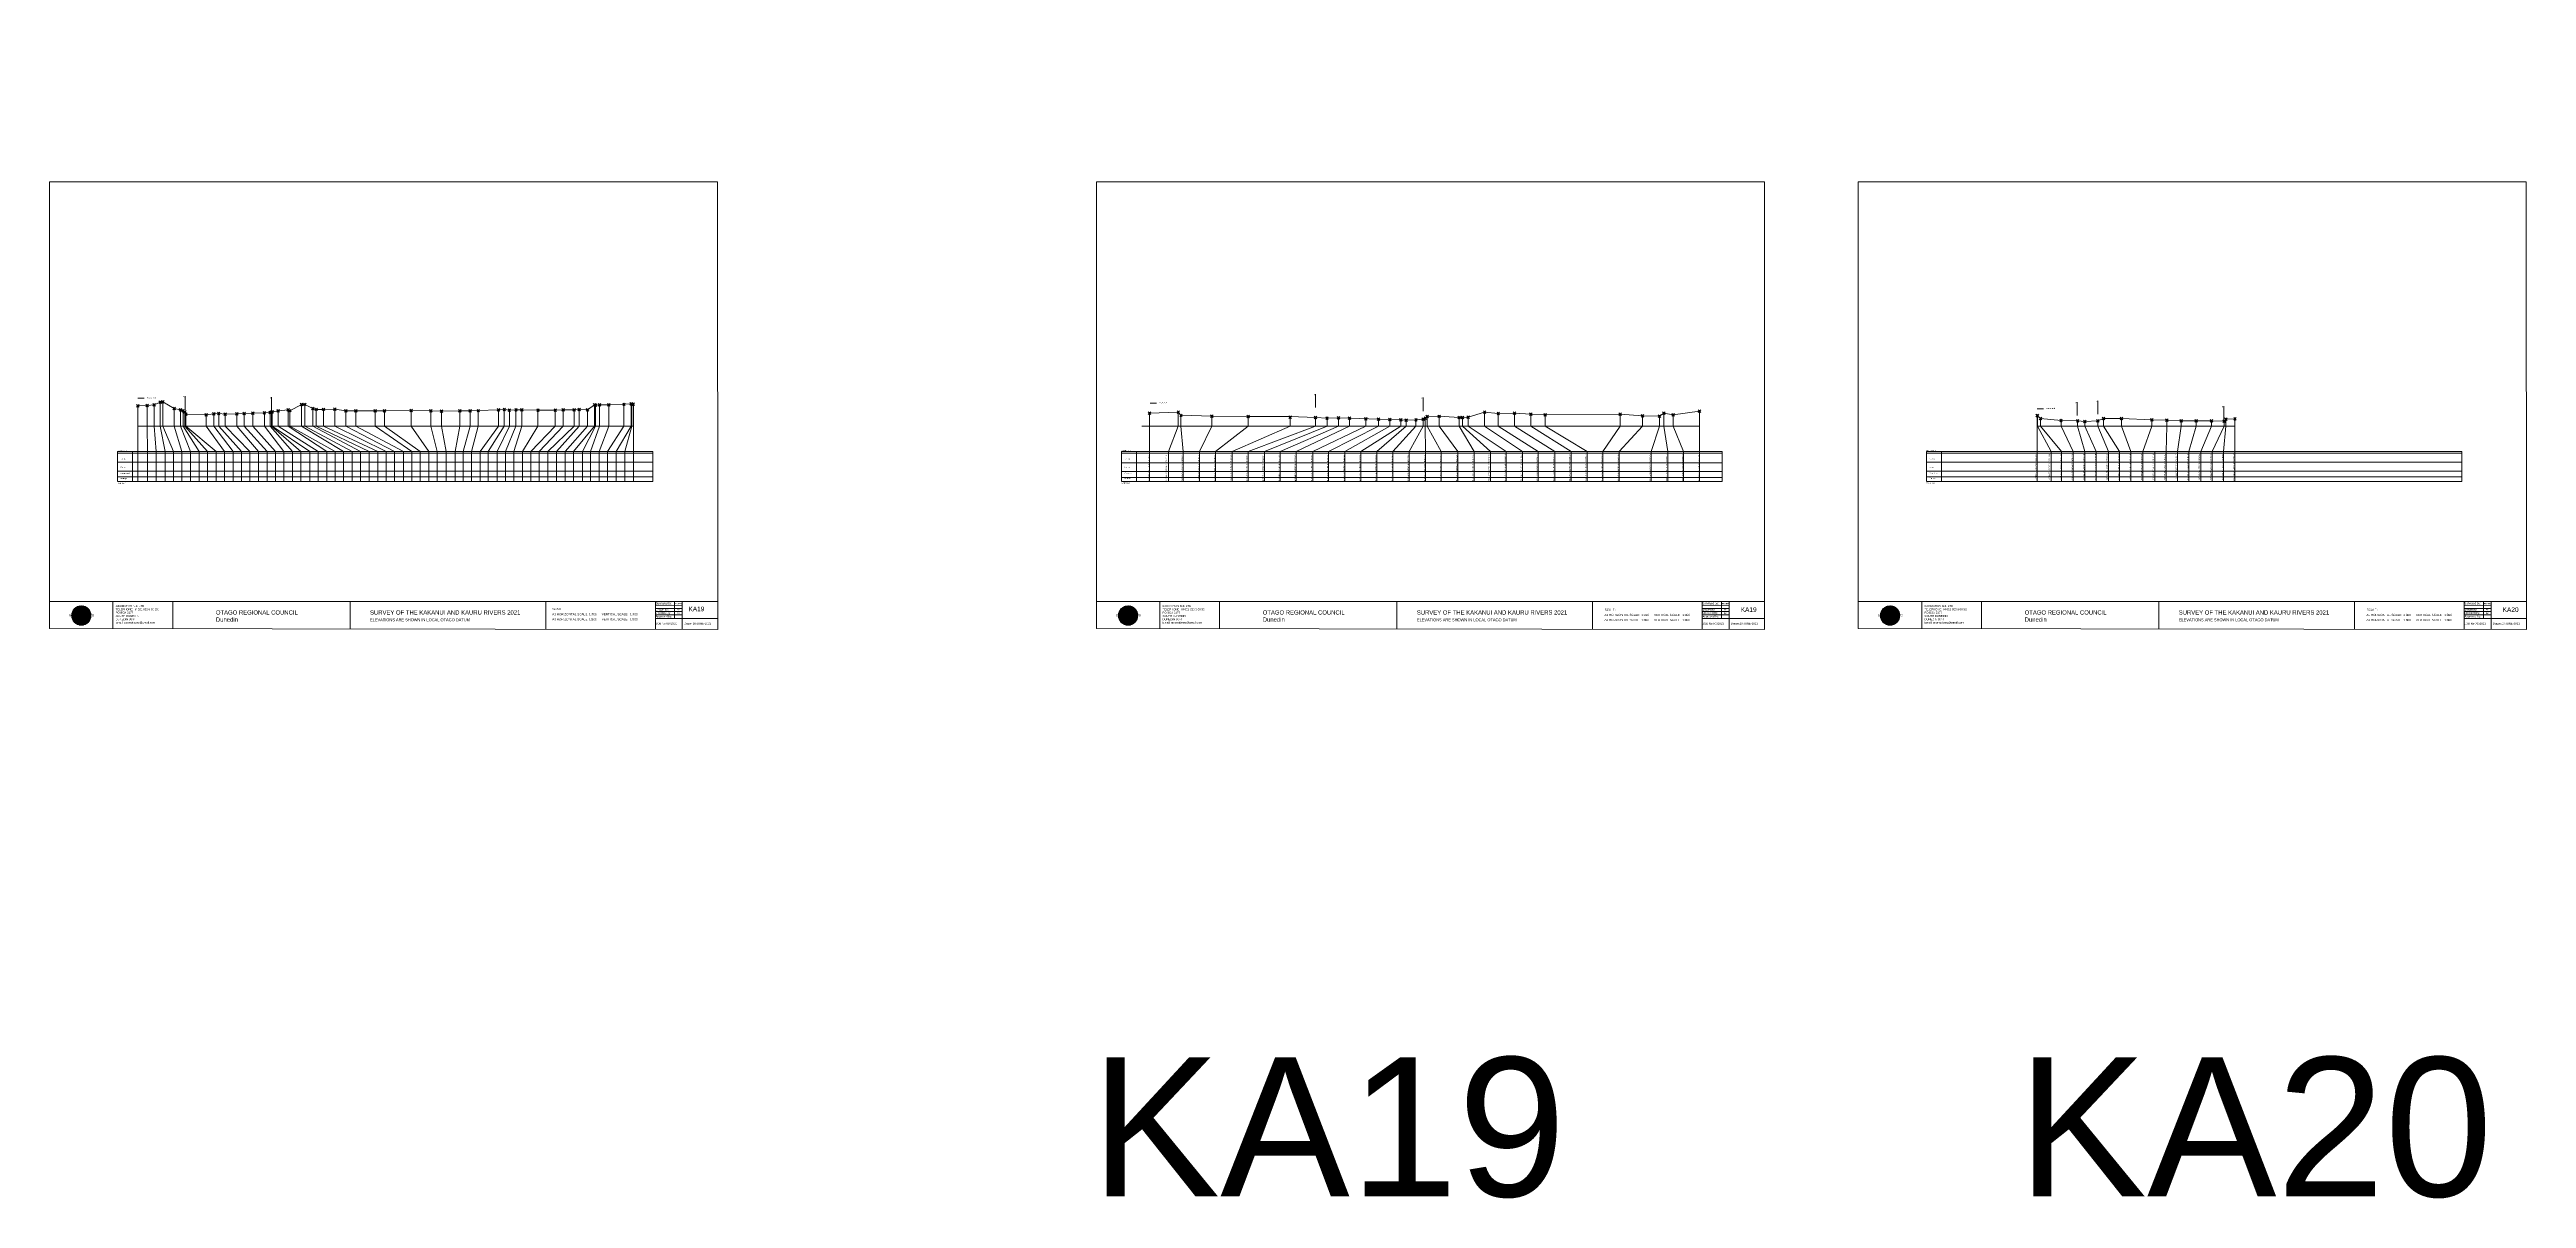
# Model space of a CAD drawing. Header units: millimetres. Extents: x -4102225 to 9709717, y -15023097 to 2258209.
# Drawn here: x -4102225 to -2962604, y -213584 to 314873 of the extents above; entities that cross this region are included whole.
import ezdxf

# ---------------------------------------------------------------- set-up
doc = ezdxf.new("R2010")
doc.units = ezdxf.units.MM
doc.header["$PDMODE"] = 35
doc.header["$PDSIZE"] = 600
doc.layers.get('0').update_dxf_attribs({"lineweight": 0})
doc.layers.add('geo', color=7, linetype='Continuous', lineweight=0)
doc.styles.get("Standard").update_dxf_attribs({"font": 'arial.ttf'})

# ---------------------------------------------------------------- blocks, each defined once
blk = doc.blocks.new('Geomatics_Circle_SPT')
at = {"layer": 'geo', "color": 2, "linetype": 'Continuous', "lineweight": 0}
for p, q in [((0, 25.2), (-25.2, 0)), ((-24.7, 4.9), (-4.9, 24.7)), ((-24.7, -4.9), (4.9, 24.7)), ((4.9, -24.7), (-24.7, 4.9)), ((-24.7, 0), (0, -24.7)), ((-9.7, 23.3), (-23.3, 9.6)), ((9.7, 23.3), (-23.3, -9.7)), ((-23.3, 9.7), (9.7, -23.3)), ((-21, 14), (-14, 21)), ((-21, -14), (14, 21)), ((14, -21), (-21, 14)), ((0, 0), (-17.8, 17.8)), ((0, 0), (-17.8, -17.8)), ((-14, 21), (21, -14)), ((21, 14), (-14, -21)), ((23.3, -9.7), (-9.7, 23.3)), ((-9.7, -23.3), (23.3, 9.7)), ((-4.9, 24.7), (24.7, -4.9)), ((24.7, 4.9), (-4.9, -24.7)), ((25.2, 0), (0, 25.2)), ((0, 0), (17.8, 17.8)), ((0, 0), (17.8, -17.8)), ((0, -24.8), (25.2, 0)), ((4.9, 24.7), (24.7, 4.9)), ((23.3, 9.7), (9.7, 23.3)), ((14, 21), (21, 14)), ((17.8, 18.1), (17.8, 18.1)), ((-4.9, -24.7), (-24.7, -4.9)), ((-23.3, -9.7), (-9.7, -23.3)), ((-14, -21), (-21, -14)), ((-17.8, -17.8), (-17.8, -17.8)), ((24.7, -4.9), (4.9, -24.7)), ((4.9, -24.7), (4.9, -24.7)), ((9.7, -23.3), (23.3, -9.7)), ((21, -14), (14, -21)), ((18.1, -17.8), (18.1, -17.8))]:
    blk.add_line(p, q, dxfattribs=at)
at = {"layer": 'geo', "color": 1, "linetype": 'Continuous', "lineweight": 0}
for p, q in [((-25.2, 0), (9.7, 23.3)), ((-25.2, 0), (-9.6, 23.3)), ((-25.2, 0), (23.3, 9.7)), ((-25.2, 0), (-23.3, 9.7)), ((-23.3, -9.7), (-25.2, 0)), ((-9.6, -23.3), (-25.2, 0)), ((9.7, -23.3), (-25.2, 0)), ((-4.9, 24.8), (-24.7, -4.9)), ((4.9, 24.7), (-24.7, 4.9)), ((14, 21), (-24.7, -4.9)), ((-14, 21), (-24.7, 4.9)), ((21, 14), (-24.7, 4.9)), ((-21, 14), (-24.7, -4.9)), ((0, 0), (-24.7, 4.9)), ((-24.7, 4.9), (-21, -14)), ((-24.7, 4.9), (-4.9, -24.7)), ((-24.7, 4.9), (14, -21)), ((-24.7, 4.9), (-24.7, 4.9)), ((0, 0), (-24.7, -4.9)), ((-23.3, 9.7), (0, 25.2)), ((-23.3, -9.6), (0, 25.2)), ((-23.3, -9.6), (17.8, 17.8)), ((-23.3, 9.7), (-17.8, 17.9)), ((-23.3, -9.6), (-17.8, 17.9)), ((-23.3, 9.7), (17.8, 17.8)), ((-17.8, -17.8), (-23.3, 9.7)), ((0, -25.2), (-23.3, 9.7)), ((-23.3, 9.7), (17.8, -17.8)), ((-23.3, 9.7), (25.2, 0)), ((-23.3, 9.4), (-23.3, 9.4)), ((-23.3, -9.7), (25.2, 0)), ((4.9, 24.8), (-21, -14)), ((-4.9, 24.7), (-21, 14)), ((14, 21), (-21, 14)), ((-14, 21), (-21, -14)), ((0, 0), (-21, 14)), ((-21, 14), (-14, -21)), ((-21, 14), (4.9, -24.7)), ((-21, 14), (-21, 14)), ((24.7, 4.9), (-21, 14)), ((0, 0), (-21, -14)), ((-17.9, 17.6), (-17.9, 17.6)), ((-17.8, 17.8), (9.7, 23.3)), ((-17.8, 17.8), (-9.6, 23.3)), ((-17.8, -17.8), (9.7, 23.3)), ((-17.8, -17.8), (-9.7, 23.3)), ((-9.7, -23.3), (-17.8, 17.8)), ((-17.8, 17.8), (9.7, -23.3)), ((-17.8, 17.8), (23.3, -9.6)), ((-17.8, 17.8), (23.3, 9.7)), ((-17.8, -17.8), (23.3, 9.7)), ((4.9, 24.7), (-14, 21)), ((-4.9, 24.7), (-14, -20.9)), ((0, 0), (-14, 21)), ((-14, 21), (-4.9, -24.7)), ((-14, 21), (-14, 21)), ((24.7, -4.9), (-14, 21)), ((21, 14), (-14, 21)), ((-14, -21), (24.7, 4.9)), ((0, 0), (-14, -21)), ((-9.8, 23.1), (-9.8, 23.1)), ((-9.7, 23.3), (0, 25.2)), ((-9.7, 23.3), (0, -25.2)), ((-9.7, -23.3), (0, 25.2)), ((-9.6, 23.3), (17.8, -17.8)), ((-9.6, 23.3), (25.2, 0)), ((-9.6, 23.3), (17.8, 17.8)), ((-9.6, -23.3), (17.8, 17.9)), ((25.2, 0), (-9.6, -23.3)), ((0, 0), (-4.9, 24.7)), ((-4.9, 24.7), (-4.9, 24.7)), ((21, -14), (-4.9, 24.7)), ((24.8, 4.9), (-4.9, 24.7)), ((14, 21), (-4.9, 24.7)), ((-4.9, -24.7), (21, 14)), ((0, 0), (-4.9, -24.7)), ((-0.2, 25.1), (-0.2, 25.1)), ((0, 25.2), (9.7, -23.3)), ((0, 25.2), (23.3, -9.7)), ((0, 25.2), (23.3, 9.7)), ((0, 25.2), (9.7, 23.3)), ((0, 0), (4.9, 24.7)), ((0, -25.2), (9.7, 23.3)), ((0, 0), (14, 21)), ((0, 0), (21, 14)), ((23.3, 9.7), (0, -25.2)), ((0, 0), (24.8, 4.9)), ((0, 0), (4.9, -24.7)), ((0, 0), (14, -21)), ((0, 0), (21, -14)), ((0, 0), (24.8, -4.9)), ((21, 14), (4.9, 24.8)), ((14, -21), (4.9, 24.7)), ((24.7, -4.9), (4.9, 24.7)), ((4.9, 24.7), (4.9, 24.7)), ((4.9, -24.7), (14, 21)), ((4.9, -24.7), (24.7, 4.9)), ((9.4, 23.3), (9.4, 23.3)), ((9.7, 23.3), (17.8, -17.8)), ((9.7, 23.3), (25.2, 0)), ((9.7, 23.3), (17.8, 17.9)), ((17.8, 17.8), (9.7, -23.3)), ((25.2, 0), (9.7, -23.3)), ((21, -14), (14, 21)), ((24.7, 4.9), (14, 21)), ((14, 21), (14, 21)), ((14, -21), (21, 14)), ((17.6, 17.9), (17.6, 17.9)), ((17.8, 17.8), (23.3, -9.7)), ((17.8, 17.8), (23.3, 9.7)), ((23.3, 9.7), (17.8, -17.8)), ((24.7, -4.9), (21, 14)), ((21, 14), (21, 14)), ((21, -14), (24.7, 4.9)), ((23.1, 9.8), (23.1, 9.8)), ((23.3, 9.7), (25.2, 0)), ((25.2, 0), (23.3, -9.6)), ((24.7, 4.9), (24.7, 4.9)), ((25.1, 0.2), (25.1, 0.2)), ((-25.2, 0), (23.3, -9.7)), ((-25.1, -0.2), (-25.1, -0.2)), ((-24.7, -4.9), (-24.7, -4.9)), ((-24.7, -4.9), (-14, -21)), ((-24.7, -4.9), (4.9, -24.7)), ((-24.7, -4.9), (21, -14)), ((-17.8, -17.8), (-23.3, -9.7)), ((0, -25.2), (-23.3, -9.6)), ((17.8, -17.8), (-23.3, -9.6)), ((-23.1, -9.8), (-23.1, -9.8)), ((-21, -14), (24.7, -4.9)), ((-21, -14), (-21, -14)), ((-21, -14), (-4.9, -24.7)), ((-21, -14), (14, -21)), ((23.3, -9.7), (-17.8, -17.8)), ((-9.6, -23.3), (-17.8, -17.8)), ((9.7, -23.3), (-17.8, -17.8)), ((-17.6, -17.9), (-17.6, -17.9)), ((-14, -21), (21, -14)), ((-14, -21), (-14, -21)), ((-14, -21), (4.9, -24.7)), ((17.8, -17.8), (-9.7, -23.3)), ((0, -25.2), (-9.7, -23.3)), ((-9.4, -23.3), (-9.4, -23.3)), ((-4.9, -24.7), (24.7, -4.9)), ((-4.9, -24.7), (14, -21)), ((-4.9, -24.7), (-4.9, -24.7)), ((23.3, -9.6), (0, -25.2)), ((9.7, -23.3), (0, -25.2)), ((0.2, -25.1), (0.2, -25.1)), ((4.9, -24.7), (21, -14)), ((4.9, -24.7), (4.9, -24.7)), ((17.8, -17.8), (9.7, -23.3)), ((9.8, -23.1), (9.8, -23.1)), ((14, -21), (24.7, -4.9)), ((14, -21), (14, -21)), ((23.3, -9.6), (17.8, -17.8)), ((17.9, -17.6), (17.9, -17.6)), ((21, -14), (21, -14)), ((23.3, -9.4), (23.3, -9.4)), ((24.7, -4.9), (24.7, -4.9))]:
    blk.add_line(p, q, dxfattribs=at)
at = {"layer": 'geo', "color": 114, "linetype": 'Continuous', "lineweight": 0}
for p, q in [((17.9, 17.8), (-25.2, 0)), ((-24.7, 4.9), (14, 21)), ((-24.7, -4.9), (21, 14)), ((-14, -21), (-24.7, 4.9)), ((9.7, 23.3), (-23.3, 9.7)), ((0, 0), (-23.3, 9.7)), ((-23.3, 9.7), (-9.7, -23.3)), ((0, 0), (-23.3, -9.7)), ((-4.9, -24.7), (-21, 14)), ((-20.9, 14), (4.9, 24.7)), ((24.8, 4.9), (-20.9, -14)), ((0, 25.2), (-17.8, 17.8)), ((-17.8, 17.8), (0, -25.2)), ((-14, 21), (-4.9, 24.7)), ((4.9, -24.7), (-14, 21)), ((0, 0), (-9.7, 23.3)), ((0, 0), (-9.7, -23.3)), ((-4.9, 24.7), (14, -21)), ((17.8, -17.8), (0, 25.2)), ((0, 0), (9.7, 23.3)), ((0, 0), (23.3, 9.7)), ((0, 0), (9.7, -23.3)), ((0, 0), (23.3, -9.7)), ((4.9, 24.7), (21, -14)), ((23.3, -9.7), (9.7, 23.3)), ((14, 21), (24.7, -4.9)), ((25.2, 0), (17.8, 17.8)), ((21, 14), (24.7, 4.9)), ((-25.2, 0), (-17.8, -17.8)), ((-21, -14), (-24.7, -4.9)), ((-17.8, -17.8), (25.2, 0)), ((24.8, -4.9), (-14, -21)), ((-9.6, -23.3), (23.3, -9.7)), ((21, -14), (-4.9, -24.8)), ((0, -25.2), (17.9, -17.8)), ((14, -21), (4.9, -24.8))]:
    blk.add_line(p, q, dxfattribs=at)
at = {"layer": 'geo', "color": 250, "linetype": 'Continuous', "lineweight": 0}
for p, q in [((0, 0), (-25.2, 0)), ((24.7, 4.9), (-24.7, 4.9)), ((-24.7, 4.9), (-24.7, -4.9)), ((-23.3, 9.7), (23.3, 9.7)), ((-23.3, 9.7), (-23.3, 9.7)), ((-23.3, -9.7), (-23.3, 9.7)), ((21, 14), (-21, 14)), ((-21, 14), (-21, -14)), ((-17.8, 17.8), (17.8, 17.8)), ((-17.8, -17.8), (-17.8, 17.8)), ((-14, 21), (-14, 21)), ((14, 21), (-14, 21)), ((-14, 20.9), (-14, -21)), ((-9.7, 23.3), (9.7, 23.3)), ((-9.7, -23.3), (-9.7, 23.3)), ((-4.9, 24.7), (4.9, 24.7)), ((-4.9, 24.7), (-4.9, -24.7)), ((0, 0), (0, 25.2)), ((0, 0), (0, -25.2)), ((0, 0), (25.2, 0)), ((4.9, 24.7), (4.9, -24.7)), ((9.7, -23.3), (9.7, 23.3)), ((14, 21), (14, -21)), ((17.8, -17.8), (17.8, 17.8)), ((21, 14), (21, 14)), ((21, -14), (21, 14)), ((23.3, 9.7), (23.3, -9.7)), ((24.7, 4.9), (24.7, 4.9)), ((24.7, -4.9), (24.7, 4.9)), ((-24.7, -4.9), (24.7, -4.9)), ((23.3, -9.7), (-23.3, -9.7)), ((-21, -14), (21, -14)), ((17.8, -17.8), (-17.8, -17.8)), ((-14, -21), (14, -21)), ((9.7, -23.3), (-9.7, -23.3)), ((-4.9, -24.7), (4.9, -24.7))]:
    blk.add_line(p, q, dxfattribs=at)
blk = doc.blocks.new('GeomaticsNZ TITLE BLOCK')
at = {"color": 7, "linetype": 'Continuous', "lineweight": 0}
for p, q in [((0, 94.9), (0, 1579.2)), ((0, 1579.2), (2363.4, 1579.2)), ((2363.4, 1579.2), (2364, 94.9)), ((2364, 94.9), (0, 94.9)), ((0, 94.9), (0, 0)), ((15.9, 94.9), (2364, 94.9)), ((224.3, 95.2), (224.3, -0.3)), ((2364, 94.9), (382.6, 94.9)), ((435.8, 95.2), (435.8, -0.7)), ((1063.4, 94.9), (1063.4, -2.4)), ((1755.4, 94.9), (1755.4, -2.6)), ((2143.9, 94.9), (2143.7, -3)), ((2211.5, 94.9), (2211.5, 36.1)), ((2238.6, 94.8), (2238.6, -3.2)), ((2364, -3.5), (2364, 94.9)), ((0, 0), (2364, -3.5)), ((2143.6, 60.4), (2238.6, 60.4)), ((2143.8, 48.6), (2238.6, 48.6)), ((2143.8, 35.4), (2364, 35.3)), ((2143.9, 81.9), (2238.6, 81.7)), ((2143.9, 71), (2238.6, 71))]:
    blk.add_line(p, q, dxfattribs=at)
at = {"color": 7, "linetype": 'Continuous', "lineweight": 0, "xscale": 1.36, "yscale": 1.36, "zscale": 1.36}
blk.add_blockref('Geomatics_Circle_SPT', (112.4, 45.7), dxfattribs=at)
at = {"color": 7, "linetype": 'Continuous', "lineweight": 0}
for s, p in [('PK&RR', (2213.2, 84.8)), ('ST', (2220.3, 63.6)), ('PK', (2220.4, 50.6))]:
    blk.add_text(s, height=5, dxfattribs=at).set_placement(p)
at = {"color": 7, "linetype": 'Continuous', "lineweight": 0, "attachment_point": 1}
for s, width, heights, insert, char_height in [('{\\C256;Surveyed by:}', 3535.727, [0], (2144.7, 92.4), 7), ('{\\C256;Geomatics N.Z. LTD                   }', 125.079, [15.8], (68.8, 49.9), 7), ('{\\C256;GEOMATICS N.Z. LTD                   \\PTELEPHONE:  M 021 023 6 00 55;\\PPO BOX 2177\\PSOUTH DUNEDIN\\PDUNEDIN 9044\\PEmail: geomaticsnz@gmail.com}', 3535.727, [94.7], (234, 82.7), 7), ('{\\C256;OTAGO REGIONAL COUNCIL\\PDunedin}', 3535.727, [0], (588.6, 64), 15), ('{\\C256;SURVEY OF THE KAKANUI AND KAURU RIVERS 2021}', 3535.727, [0], (1133.8, 64), 15), ('{\\C256;ELEVATIONS ARE SHOWN IN LOCAL OTAGO DATUM}', 3535.727, [0], (1134.1, 35.4), 10), ('{\\C256;Approved by:}', 3535.727, [0], (2144.7, 45.9), 7), ('{\\C256;Checked by:}', 3535.727, [0], (2144.7, 58.6), 7), ('{\\C256;JOB No 0032021}', 3535.727, [0], (2145.3, 20.8), 7), ('{\\C256;Drawn by:}', 3535.727, [0], (2145.8, 70.4), 7), ('{\\C256;Drawn:16-JUNE-2021}', 3535.727, [0], (2244.7, 20.7), 7)]:
    blk.add_mtext_dynamic_manual_height_columns(s, width=width, gutter_width=159, heights=heights, dxfattribs=dict(at, insert=insert, char_height=char_height))

msp = doc.modelspace()

# ---------------------------------------------------------------- linework, layer by layer
at = {"color": 1, "lineweight": 0}
for p, q in [((-4061578.984, 154507.713), (-4058672.253, 154507.713)), ((-3595895.767, 152223.295), (-3592989.036, 152223.295)), ((-3187711.533, 149583.925), (-3184804.802, 149583.925))]:
    msp.add_line(p, q, dxfattribs=at)
at = {"color": 7, "lineweight": 0}
for p, q in [((-4061566.863, 150972), (-4061566.863, 116175.74)), ((-4039855.668, 149205.521), (-4039855.668, 155384.425)), ((-4000049.149, 148747.937), (-4000049.149, 154926.841)), ((-3833620.629, 151772), (-3833620.629, 116175.74)), ((-3519731.299, 150199.067), (-3519731.299, 156377.971)), ((-3470239.141, 148616.407), (-3470239.141, 154795.311)), ((-3169313.871, 146539.315), (-3169313.871, 152718.219)), ((-3159750.846, 147151.948), (-3159750.846, 153330.852)), ((-3101838.92, 144643.093), (-3101838.92, 150821.997)), ((-4057350.493, 141702.932), (-4057138.382, 130000)), ((-4054066.426, 141702.932), (-4053102.756, 130000)), ((-4051350.477, 141702.932), (-4049080.925, 130000)), ((-4050077.193, 141702.932), (-4045201.279, 130000)), ((-4044828.35, 141702.932), (-4041362.259, 130000)), ((-4042004.848, 141702.932), (-4037340.429, 130000)), ((-4040819.873, 141702.932), (-4033325.474, 130000)), ((-4039961.495, 141702.932), (-4029507.272, 130000)), ((-4039451.779, 141702.932), (-4025583.007, 130000)), ((-4030183.687, 141702.932), (-4021791.32, 130000)), ((-4026662.293, 141702.932), (-4017787.51, 130000)), ((-4024407.675, 141702.932), (-4013917.484, 130000)), ((-4021398.787, 141702.932), (-4010104.109, 130000)), ((-4016101.716, 141702.932), (-4006147.222, 130000)), ((-4012687.384, 141702.932), (-4002118.97, 130000)), ((-4008729.831, 141702.932), (-3998250.974, 130000)), ((-4003386.358, 141702.932), (-3994398.375, 130000)), ((-4000685.864, 141702.932), (-3990449.28, 130000)), ((-4000063.35, 141702.932), (-3986537.639, 130000)), ((-3999857.431, 141702.932), (-3982509.044, 130000)), ((-3996986.527, 141702.932), (-3978643.8, 130000)), ((-3992454.893, 141702.932), (-3974658.875, 130000)), ((-3991706.667, 141702.932), (-3970852.099, 130000)), ((-3986283.372, 141702.932), (-3966954.449, 130000)), ((-3984799.717, 141702.932), (-3962961.01, 130000)), ((-3981028.554, 141702.932), (-3959138.729, 130000)), ((-3979582.087, 141702.932), (-3955193.884, 130000)), ((-3976134.759, 141702.932), (-3951221.719, 130000)), ((-3970949.671, 141702.932), (-3947332.776, 130000)), ((-3965919.298, 141702.932), (-3943450.292, 130000)), ((-3961258.13, 141702.932), (-3939342.354, 130000)), ((-3952457.169, 141702.932), (-3935593.658, 130000)), ((-3948129.639, 141702.932), (-3931662.838, 130000)), ((-3935849.87, 141702.932), (-3927725.55, 130000)), ((-3926799.64, 141702.932), (-3923831.53, 130000)), ((-3921909.43, 141702.932), (-3919788.314, 130000)), ((-3913487.122, 141702.932), (-3915637.045, 130000)), ((-3908732.856, 141702.932), (-3911852.895, 130000)), ((-3904947.981, 141702.932), (-3908132.708, 130000)), ((-3895649.699, 141702.932), (-3904151.405, 130000)), ((-3892981.409, 141702.932), (-3900391.287, 130000)), ((-3890664.998, 141702.932), (-3896262.527, 130000)), ((-3887614.982, 141702.932), (-3892502.41, 130000)), ((-3884905.632, 141702.932), (-3888652.79, 130000)), ((-3877498.119, 141702.932), (-3884627.002, 130000)), ((-3869520.161, 141702.932), (-3880717.396, 130000)), ((-3865956.828, 141702.932), (-3876875.381, 130000)), ((-3860846.519, 141702.932), (-3872917.06, 130000)), ((-3858603.727, 141702.932), (-3868954.159, 130000)), ((-3854762.982, 141702.932), (-3864938.919, 130000)), ((-3851505.517, 141702.932), (-3861214.846, 130000)), ((-3851040.346, 141702.932), (-3857069.219, 130000)), ((-3849210.047, 141702.932), (-3853254.773, 130000)), ((-3844872.872, 141702.932), (-3849344.941, 130000)), ((-3837929.534, 141702.932), (-3845506.631, 130000)), ((-3834651.463, 141702.932), (-3841525.277, 130000)), ((-3834372.742, 141702.932), (-3837525.914, 130000)), ((-4070889.939, 130000), (-4070889.939, 129453.037)), ((-4063987.597, 130000), (-4063987.597, 116175.74)), ((-3861214.846, 130000), (-3861214.846, 116175.74)), ((-3857069.219, 130000), (-3857069.219, 116175.74)), ((-3853254.773, 130000), (-3853254.773, 116175.74)), ((-3849344.941, 130000), (-3849344.941, 116175.74)), ((-3845506.631, 130000), (-3845506.631, 116175.74)), ((-3841525.277, 130000), (-3841525.277, 116175.74)), ((-3837525.914, 130000), (-3837525.914, 116175.74)), ((-3824576.792, 130000), (-3824576.792, 116175.74)), ((-3238676.267, 130000), (-3238676.267, 129453.037)), ((-3231773.925, 130000), (-3231773.925, 116175.74)), ((-2992363.12, 130000), (-2992363.12, 116175.74))]:
    msp.add_line(p, q, dxfattribs=at)
at = {"lineweight": 0}
for p, q in [((-4057350.493, 151102), (-4057350.493, 141702.932)), ((-4054066.426, 151482), (-4054066.426, 141702.932)), ((-4051350.477, 152672), (-4051350.477, 141702.932)), ((-4050077.193, 152832), (-4050077.193, 141702.932)), ((-4044828.35, 149742), (-4044828.35, 141702.932)), ((-4042004.848, 149212), (-4042004.848, 141702.932)), ((-4040819.873, 148702), (-4040819.873, 141702.932)), ((-4039961.495, 148172), (-4039961.495, 141702.932)), ((-3999857.431, 148192), (-3999857.431, 141702.932)), ((-3996986.527, 148652), (-3996986.527, 141702.932)), ((-3992454.893, 149202), (-3992454.893, 141702.932)), ((-3991706.667, 148762), (-3991706.667, 141702.932)), ((-3986283.372, 151652), (-3986283.372, 141702.932)), ((-3984799.717, 151672), (-3984799.717, 141702.932)), ((-3981028.554, 149722), (-3981028.554, 141702.932)), ((-3979582.087, 149382), (-3979582.087, 141702.932)), ((-3976134.759, 149382), (-3976134.759, 141702.932)), ((-3970949.671, 149462), (-3970949.671, 141702.932)), ((-3965919.298, 148692), (-3965919.298, 141702.932)), ((-3961258.13, 148692), (-3961258.13, 141702.932)), ((-3952457.169, 148672), (-3952457.169, 141702.932)), ((-3948129.639, 148702), (-3948129.639, 141702.932)), ((-3935849.87, 148792), (-3935849.87, 141702.932)), ((-3926799.64, 148732), (-3926799.64, 141702.932)), ((-3921909.43, 148602), (-3921909.43, 141702.932)), ((-3913487.122, 148722), (-3913487.122, 141702.932)), ((-3908732.856, 148682), (-3908732.856, 141702.932)), ((-3904947.981, 148772), (-3904947.981, 141702.932)), ((-3895649.699, 149152), (-3895649.699, 141702.932)), ((-3892981.409, 149272), (-3892981.409, 141702.932)), ((-3890664.998, 148972), (-3890664.998, 141702.932)), ((-3887614.982, 149092), (-3887614.982, 141702.932)), ((-3884905.632, 149112), (-3884905.632, 141702.932)), ((-3877498.119, 149052), (-3877498.119, 141702.932)), ((-3869520.161, 149022), (-3869520.161, 141702.932)), ((-3865956.828, 149102), (-3865956.828, 141702.932)), ((-3860846.519, 149102), (-3860846.519, 141702.932)), ((-3858603.727, 149282), (-3858603.727, 141702.932)), ((-3854762.982, 149122), (-3854762.982, 141702.932)), ((-3851505.517, 151462), (-3851505.517, 141702.932)), ((-3851040.346, 151312), (-3851040.346, 141702.932)), ((-3849210.047, 151392), (-3849210.047, 141702.932)), ((-3844872.872, 151422), (-3844872.872, 141702.932)), ((-3837929.534, 151692), (-3837929.534, 141702.932)), ((-3834651.463, 151882), (-3834651.463, 141702.932)), ((-3834372.742, 151702), (-3834372.742, 141702.932)), ((-3343130.329, 148515), (-3343130.329, 116175.74)), ((-4061566.863, 141702.932), (-3833620.629, 141702.932)), ((-4039451.779, 147162), (-4039451.779, 141702.932)), ((-4030183.687, 146882), (-4030183.687, 141702.932)), ((-4026662.293, 147302), (-4026662.293, 141702.932)), ((-4024407.675, 147432), (-4024407.675, 141702.932)), ((-4021398.787, 147202), (-4021398.787, 141702.932)), ((-4016101.716, 147262), (-4016101.716, 141702.932)), ((-4012687.384, 147412), (-4012687.384, 141702.932)), ((-4008729.831, 147672), (-4008729.831, 141702.932)), ((-4003386.358, 147792), (-4003386.358, 141702.932)), ((-4000685.864, 147932), (-4000685.864, 141702.932)), ((-4000063.35, 148142), (-4000063.35, 141702.932)), ((-3599645.493, 141702.932), (-3343130.329, 141702.932)), ((-3596128.308, 147641), (-3596128.308, 116175.74)), ((-3582879.754, 141702.932), (-3587388.029, 130000)), ((-3582879.754, 148101), (-3582879.754, 141702.932)), ((-3581651.615, 146631), (-3581651.615, 141702.932)), ((-3581651.615, 141702.932), (-3580624.134, 130000)), ((-3567488.084, 141702.932), (-3573130.145, 130000)), ((-3567488.084, 146190), (-3567488.084, 141702.932)), ((-3550689.47, 141702.932), (-3565710.722, 130000)), ((-3531480.631, 141702.932), (-3558179.445, 130000)), ((-3519715.935, 141702.932), (-3550744.006, 130000)), ((-3550689.47, 146110), (-3550689.47, 141702.932)), ((-3514464.192, 141702.932), (-3543267.675, 130000)), ((-3509202.661, 141702.932), (-3535974.817, 130000)), ((-3531480.631, 145769), (-3531480.631, 141702.932)), ((-3504163.326, 141702.932), (-3528626.903, 130000)), ((-3496610.464, 141702.932), (-3521026.648, 130000)), ((-3519715.935, 145579), (-3519715.935, 141702.932)), ((-3519715.935, 145579), (-3519715.935, 141702.932)), ((-3514464.192, 145349), (-3514464.192, 141702.932)), ((-3490816.978, 141702.932), (-3513731.215, 130000)), ((-3509202.661, 145509), (-3509202.661, 141702.932)), ((-3485548.258, 141702.932), (-3506203.693, 130000)), ((-3504163.326, 145299), (-3504163.326, 141702.932)), ((-3480546.867, 141702.932), (-3498973.384, 130000)), ((-3496610.464, 145068), (-3496610.464, 141702.932)), ((-3478016.587, 141702.932), (-3491568.708, 130000)), ((-3490816.978, 144838), (-3490816.978, 141702.932)), ((-3485548.258, 144758), (-3485548.258, 141702.932)), ((-3473523.849, 141702.932), (-3484250.145, 130000)), ((-3480546.867, 144618), (-3480546.867, 141702.932)), ((-3478016.587, 144438), (-3478016.587, 141702.932)), ((-3470233.568, 141702.932), (-3476698.322, 130000)), ((-3473523.849, 144588), (-3473523.849, 141702.932)), ((-3470233.568, 144908), (-3470233.568, 141702.932)), ((-3469239.569, 145278), (-3469239.569, 141702.932)), ((-3469239.569, 141702.932), (-3469170.879, 130000)), ((-3468439.939, 146138), (-3468439.939, 141702.932)), ((-3468439.939, 141702.932), (-3461888.093, 130000)), ((-3462880.758, 146178), (-3462880.758, 141702.932)), ((-3462880.758, 141702.932), (-3454216.492, 130000)), ((-3453690.019, 141702.932), (-3446729.496, 130000)), ((-3452154.615, 145647), (-3452154.615, 141702.932)), ((-3452154.615, 141702.932), (-3439192.916, 130000)), ((-3449560.178, 145748), (-3449560.178, 141702.932)), ((-3449560.178, 141702.932), (-3432092.394, 130000)), ((-3441933.93, 148117), (-3441933.93, 141702.932)), ((-3441933.93, 141702.932), (-3424585.884, 130000)), ((-3435653.534, 147457), (-3435653.534, 141702.932)), ((-3435653.534, 141702.932), (-3417338.416, 130000)), ((-3428198.906, 147567), (-3428198.906, 141702.932)), ((-3428198.906, 141702.932), (-3409693.354, 130000)), ((-3420646.444, 147137), (-3420646.444, 141702.932)), ((-3420646.444, 141702.932), (-3402199.67, 130000)), ((-3414125.287, 146846), (-3414125.287, 141702.932)), ((-3414125.287, 141702.932), (-3394735.122, 130000)), ((-3379584.15, 141702.932), (-3387621.259, 130000)), ((-3369327.061, 141702.932), (-3380056.52, 130000)), ((-3379584.15, 147135), (-3379584.15, 141702.932)), ((-3369327.061, 146455), (-3369327.061, 141702.932)), ((-3361535.988, 141702.932), (-3365346.048, 130000)), ((-3361535.988, 146295), (-3361535.988, 141702.932)), ((-3359546.338, 147675), (-3359546.338, 141702.932)), ((-3359546.338, 141702.932), (-3357714.7, 130000)), ((-3355235.7, 146835), (-3355235.7, 141702.932)), ((-3355235.7, 141702.932), (-3350409.69, 130000)), ((-3187694.754, 146565), (-3187694.754, 116175.74)), ((-3187507.88, 146406), (-3187507.88, 141702.932)), ((-3608968.569, 130000), (-3332670.45, 130000)), ((-3608968.569, 130000), (-3608968.569, 129453.037)), ((-3608968.569, 129453.037), (-3608968.569, 116302.518)), ((-3608968.569, 129153.568), (-3332670.45, 129153.568)), ((-3602066.227, 130000), (-3602066.227, 116175.74)), ((-3587388.029, 116175.74), (-3587388.029, 130000)), ((-3580624.134, 116175.74), (-3580624.134, 130000)), ((-3573130.145, 116175.74), (-3573130.145, 130000)), ((-3565710.722, 116175.74), (-3565710.722, 130000)), ((-3558179.445, 116175.74), (-3558179.445, 130000)), ((-3550744.006, 130000), (-3550744.006, 116175.74)), ((-3543267.675, 116175.74), (-3543267.675, 130000)), ((-3535974.817, 116175.74), (-3535974.817, 130000)), ((-3528626.903, 116175.74), (-3528626.903, 130000)), ((-3521026.648, 116175.74), (-3521026.648, 130000)), ((-3513731.215, 116175.74), (-3513731.215, 130000)), ((-3506203.693, 116175.74), (-3506203.693, 130000)), ((-3498973.384, 116175.74), (-3498973.384, 130000)), ((-3491568.708, 116175.74), (-3491568.708, 130000)), ((-3484250.145, 116175.74), (-3484250.145, 130000)), ((-3476698.322, 116175.74), (-3476698.322, 130000)), ((-3469170.879, 116175.74), (-3469170.879, 130000)), ((-3461888.093, 116175.74), (-3461888.093, 130000)), ((-3454216.492, 116175.74), (-3454216.492, 130000)), ((-3446729.496, 116175.74), (-3446729.496, 130000)), ((-3439192.916, 116175.74), (-3439192.916, 130000)), ((-3432092.394, 116175.74), (-3432092.394, 130000)), ((-3424585.884, 116175.74), (-3424585.884, 130000)), ((-3417338.416, 116175.74), (-3417338.416, 130000)), ((-3409693.354, 116175.74), (-3409693.354, 130000)), ((-3402199.67, 116175.74), (-3402199.67, 130000)), ((-3394735.122, 116175.74), (-3394735.122, 130000)), ((-3387621.259, 116175.74), (-3387621.259, 130000)), ((-3380056.52, 116175.74), (-3380056.52, 130000)), ((-3365346.048, 116175.74), (-3365346.048, 130000)), ((-3357714.7, 116175.74), (-3357714.7, 130000)), ((-3350409.69, 116175.74), (-3350409.69, 130000)), ((-3332670.45, 130000), (-3332670.45, 116175.74)), ((-3154874.5, 116175.74), (-3154874.5, 130000)), ((-3139129.835, 116175.74), (-3139129.835, 130000)), ((-3608968.569, 124744.378), (-3332670.45, 124744.378)), ((-3608968.569, 120724.778), (-3332670.45, 120724.778)), ((-3608968.569, 118054.475), (-3332670.45, 118054.475)), ((-3608968.569, 116175.74), (-3332670.45, 116175.74))]:
    msp.add_line(p, q, dxfattribs=at)
for p, q in [((-3453690.019, 141702.932), (-3453690.019, 145637)), ((-3187694.754, 141702.932), (-3096715.3, 141702.932)), ((-3187507.88, 141702.932), (-3181306.699, 130000)), ((-3186150.9, 145155), (-3186150.9, 141702.932)), ((-3186150.9, 141702.932), (-3176518.823, 130000)), ((-3176752.659, 144215), (-3176752.659, 141702.932)), ((-3176752.659, 141702.932), (-3171187.049, 130000)), ((-3169093.617, 144115), (-3169093.617, 141702.932)), ((-3165821.651, 143775), (-3165821.651, 141702.932)), ((-3165821.651, 141702.932), (-3160650.456, 130000)), ((-3159866.631, 144144), (-3159866.631, 141702.932)), ((-3159866.631, 141702.932), (-3154874.5, 130000)), ((-3157197.423, 145214), (-3157197.423, 141702.932)), ((-3157197.423, 141702.932), (-3149897.491, 130000)), ((-3148935.133, 145154), (-3148935.133, 141702.932)), ((-3148935.133, 141702.932), (-3144624.762, 130000)), ((-3134956.139, 141702.932), (-3139129.835, 130000)), ((-3134956.139, 144593), (-3134956.139, 141702.932)), ((-3128088.239, 141702.932), (-3128387.462, 130000)), ((-3128088.239, 144343), (-3128088.239, 141702.932)), ((-3121467.657, 141702.932), (-3123197.73, 130000)), ((-3121467.657, 144133), (-3121467.657, 141702.932)), ((-3114530.573, 141702.932), (-3118017.459, 130000)), ((-3114530.573, 144033), (-3114530.573, 141702.932)), ((-3107500.135, 141702.932), (-3112438.817, 130000)), ((-3107500.135, 144112), (-3107500.135, 141702.932)), ((-3101696.033, 141702.932), (-3107279.626, 130000)), ((-3100898.505, 141702.932), (-3102036.541, 130000)), ((-3101696.033, 143992), (-3101696.033, 141702.932)), ((-3100898.505, 144862), (-3100898.505, 141702.932)), ((-3096715.3, 145042), (-3096715.3, 116175.74)), ((-3096715.3, 145042), (-3096715.3, 136899.453)), ((-3238676.267, 130000), (-2992363.12, 130000)), ((-3238676.267, 129153.568), (-2992363.12, 129153.568)), ((-3181306.699, 116175.74), (-3181306.699, 130000)), ((-3176518.823, 116175.74), (-3176518.823, 130000)), ((-3171187.049, 116175.74), (-3171187.049, 130000)), ((-3165855.257, 116175.74), (-3165855.257, 130000)), ((-3160650.456, 116175.74), (-3160650.456, 130000)), ((-3149897.491, 116175.74), (-3149897.491, 130000)), ((-3144624.762, 116175.74), (-3144624.762, 130000)), ((-3133577.19, 116175.74), (-3133577.19, 130000)), ((-3128387.462, 116175.74), (-3128387.462, 130000)), ((-3123197.73, 116175.74), (-3123197.73, 130000)), ((-3118017.459, 116175.74), (-3118017.459, 130000)), ((-3112438.817, 116175.74), (-3112438.817, 130000)), ((-3107279.626, 116175.74), (-3107279.626, 130000)), ((-3102036.541, 116175.74), (-3102036.541, 130000)), ((-3238676.267, 125031.475), (-2992363.12, 125031.475)), ((-3238676.267, 120970.333), (-2992363.12, 120970.333)), ((-3238676.267, 118366.063), (-2992363.12, 118366.063)), ((-3238676.267, 116175.74), (-2992363.12, 116175.74))]:
    msp.add_line(p, q)
at = {"color": 7, "lineweight": 0, "transparency": 33554687}
for p, q in [((-4070889.939, 130000), (-3824576.792, 130000)), ((-4070889.939, 129453.037), (-4070889.939, 116302.518)), ((-4070889.939, 129153.568), (-3824576.792, 129153.568)), ((-4057138.382, 130000), (-4057138.382, 116175.74)), ((-4053102.756, 130000), (-4053102.756, 116175.74)), ((-4049080.925, 130000), (-4049080.925, 116175.74)), ((-4045201.279, 130000), (-4045201.279, 116175.74)), ((-4041362.259, 130000), (-4041362.259, 116175.74)), ((-4037340.429, 130000), (-4037340.429, 116175.74)), ((-4033325.474, 130000), (-4033325.474, 116175.74)), ((-4029507.272, 130000), (-4029507.272, 116175.74)), ((-4025583.007, 130000), (-4025583.007, 116175.74)), ((-4021791.32, 130000), (-4021791.32, 116175.74)), ((-4017787.51, 130000), (-4017787.51, 116175.74)), ((-4013917.484, 130000), (-4013917.484, 116175.74)), ((-4010104.109, 130000), (-4010104.109, 116175.74)), ((-4006147.222, 130000), (-4006147.222, 116175.74)), ((-4002118.97, 130000), (-4002118.97, 116175.74)), ((-3998250.974, 130000), (-3998250.974, 116175.74)), ((-3994398.375, 130000), (-3994398.375, 116175.74)), ((-3990449.28, 130000), (-3990449.28, 116175.74)), ((-3986537.639, 130000), (-3986537.639, 116175.74)), ((-3982509.044, 130000), (-3982509.044, 116175.74)), ((-3978643.8, 130000), (-3978643.8, 116175.74)), ((-3974658.875, 130000), (-3974658.875, 116175.74)), ((-3970852.099, 130000), (-3970852.099, 116175.74)), ((-3966954.449, 130000), (-3966954.449, 116175.74)), ((-3962961.01, 130000), (-3962961.01, 116175.74)), ((-3959138.729, 130000), (-3959138.729, 116175.74)), ((-3955193.884, 130000), (-3955193.884, 116175.74)), ((-3951221.719, 130000), (-3951221.719, 116175.74)), ((-3947332.776, 130000), (-3947332.776, 116175.74)), ((-3943450.292, 130000), (-3943450.292, 116175.74)), ((-3939342.354, 130000), (-3939342.354, 116175.74)), ((-3935593.658, 130000), (-3935593.658, 116175.74)), ((-3931662.838, 130000), (-3931662.838, 116175.74)), ((-3927725.55, 130000), (-3927725.55, 116175.74)), ((-3923831.53, 130000), (-3923831.53, 116175.74)), ((-3919788.314, 130000), (-3919788.314, 116175.74)), ((-3915637.045, 130000), (-3915637.045, 116175.74)), ((-3911852.895, 130000), (-3911852.895, 116175.74)), ((-3908132.708, 130000), (-3908132.708, 116175.74)), ((-3904151.405, 130000), (-3904151.405, 116175.74)), ((-3900391.287, 130000), (-3900391.287, 116175.74)), ((-3896262.527, 130000), (-3896262.527, 116175.74)), ((-3892502.41, 130000), (-3892502.41, 116175.74)), ((-3888652.79, 130000), (-3888652.79, 116175.74)), ((-3884627.002, 130000), (-3884627.002, 116175.74)), ((-3880717.396, 130000), (-3880717.396, 116175.74)), ((-3876875.381, 130000), (-3876875.381, 116175.74)), ((-3872917.06, 130000), (-3872917.06, 116175.74)), ((-3868954.159, 130000), (-3868954.159, 116175.74)), ((-3865012.585, 130000), (-3865012.585, 116175.74)), ((-3238676.267, 129453.037), (-3238676.267, 116302.518)), ((-4070889.939, 125031.475), (-3824576.792, 125031.475)), ((-4070889.939, 120970.333), (-3824576.792, 120970.333)), ((-4070889.939, 118366.063), (-3824576.792, 118366.063)), ((-4070889.939, 116175.74), (-3824576.792, 116175.74))]:
    msp.add_line(p, q, dxfattribs=at)
at = {"color": 1, "lineweight": 0}
msp.add_lwpolyline([(-4061566.863, 150972), (-4057350.493, 151102), (-4054066.426, 151482), (-4051350.477, 152672), (-4050077.193, 152832), (-4044828.35, 149742), (-4042004.848, 149212), (-4040819.873, 148702), (-4039961.495, 148172), (-4039451.779, 147162), (-4030183.687, 146882), (-4026662.293, 147302), (-4024407.675, 147432), (-4021398.787, 147202), (-4016101.716, 147262), (-4012687.384, 147412), (-4008729.831, 147672), (-4003386.358, 147792), (-4000685.864, 147932), (-4000063.35, 148142), (-3999857.431, 148192), (-3996986.527, 148652), (-3992454.893, 149202), (-3991706.667, 148762), (-3986283.372, 151652), (-3984799.717, 151672), (-3981028.554, 149722), (-3979582.087, 149382), (-3976134.759, 149382), (-3970949.671, 149462), (-3965919.298, 148692), (-3961258.13, 148692), (-3952457.169, 148672), (-3948129.639, 148702), (-3935849.87, 148792), (-3926799.64, 148732), (-3921909.43, 148602), (-3913487.122, 148722), (-3908732.856, 148682), (-3904947.981, 148772), (-3895649.699, 149152), (-3892981.409, 149272), (-3890664.998, 148972), (-3887614.982, 149092), (-3884905.632, 149112), (-3877498.119, 149052), (-3869520.161, 149022), (-3865956.828, 149102), (-3860846.519, 149102), (-3858603.727, 149282), (-3854762.982, 149122), (-3851505.517, 151462), (-3851040.346, 151312), (-3849210.047, 151392), (-3844872.872, 151422), (-3837929.534, 151692), (-3834651.463, 151882), (-3834372.742, 151702), (-3833620.629, 151772)], dxfattribs=at)
at = {"color": 1}
for points in [[(-3596128.308, 147641), (-3582879.754, 148101), (-3581651.615, 146631), (-3567488.084, 146190), (-3550689.47, 146110), (-3531480.631, 146110), (-3519715.935, 145579), (-3514464.192, 145349), (-3509202.661, 145509), (-3504163.326, 145299), (-3490816.978, 144838), (-3485548.258, 144758), (-3480546.867, 144618), (-3478016.587, 144438), (-3473523.849, 144588), (-3470233.568, 144908), (-3469239.569, 145278), (-3468439.939, 146138), (-3462880.758, 146178), (-3453690.019, 145637), (-3452154.615, 145647), (-3449560.178, 145748), (-3441933.93, 148117), (-3435653.534, 147457), (-3428198.906, 147567), (-3420646.444, 147137), (-3414125.287, 146846), (-3379584.15, 147135), (-3369327.061, 146455), (-3361535.988, 146295), (-3359546.338, 147675), (-3355235.7, 146835), (-3343130.329, 148515)], [(-3187694.754, 146565), (-3187507.88, 146406), (-3186150.9, 145155), (-3176752.659, 144215), (-3169093.617, 144115), (-3165821.651, 143775), (-3159866.631, 144144), (-3157197.423, 145214), (-3148935.133, 145154), (-3134956.139, 144593), (-3128088.239, 144343), (-3121467.657, 144133), (-3114530.573, 144033), (-3107500.135, 144112), (-3101696.033, 143992), (-3100898.505, 144862), (-3096715.3, 145042)]]:
    msp.add_lwpolyline(points, dxfattribs=at)
msp.add_lwpolyline([(-3169093.617, 144115), (-3169093.617, 141702.932), (-3165855.257, 130000)])
at = {"color": 7, "lineweight": 0}
for p in [(-4061566.863, 150972), (-4057350.493, 151102), (-4054066.426, 151482), (-4051350.477, 152672), (-4050077.193, 152832), (-4044828.35, 149742), (-4042004.848, 149212), (-4040819.873, 148702), (-4039961.495, 148172), (-4008729.831, 147672), (-4003386.358, 147792), (-4000685.864, 147932), (-3999857.431, 148192), (-3996986.527, 148652), (-3992454.893, 149202), (-3991706.667, 148762), (-3986283.372, 151652), (-3984799.717, 151672), (-3981028.554, 149722), (-3979582.087, 149382), (-3976134.759, 149382), (-3970949.671, 149462), (-3965919.298, 148692), (-3961258.13, 148692), (-3952457.169, 148672), (-3948129.639, 148702), (-3935849.87, 148792), (-3926799.64, 148732), (-3921909.43, 148602), (-3913487.122, 148722), (-3908732.856, 148682), (-3904947.981, 148772), (-3895649.699, 149152), (-3892981.409, 149272), (-3890664.998, 148972), (-3887614.982, 149092), (-3884905.632, 149112), (-3877498.119, 149052), (-3869520.161, 149022), (-3865956.828, 149102), (-3860846.519, 149102), (-3858603.727, 149282), (-3854762.982, 149122), (-3851505.517, 151462), (-3851040.346, 151312), (-3849210.047, 151392), (-3844872.872, 151422), (-3837929.534, 151692), (-3834651.463, 151882), (-3834372.742, 151702), (-3833620.629, 151772), (-4039451.779, 147162), (-4030183.687, 146882), (-4026662.293, 147302), (-4024407.675, 147432), (-4021398.787, 147202), (-4016101.716, 147262), (-4012687.384, 147412)]:
    msp.add_point(p, dxfattribs=at)
at = {"color": 40, "lineweight": 0, "true_color": 0xf8d731}
msp.add_point((-4000063.35, 148142), dxfattribs=at)
at = {"lineweight": 0}
for p in [(-3596128.308, 147641), (-3582879.754, 148101), (-3441933.93, 148117), (-3428198.906, 147567), (-3359546.338, 147675), (-3343130.329, 148515), (-3581651.615, 146631), (-3567488.084, 146190), (-3550689.47, 146110), (-3531480.631, 145769), (-3519715.935, 145579), (-3514464.192, 145349), (-3509202.661, 145509), (-3504163.326, 145299), (-3496610.464, 145068), (-3490816.978, 144838), (-3485548.258, 144758), (-3480546.867, 144618), (-3478016.587, 144438), (-3473523.849, 144588), (-3470233.568, 144908), (-3469239.569, 145278), (-3468439.939, 146138), (-3462880.758, 146178), (-3453690.019, 145637), (-3452154.615, 145647), (-3449560.178, 145748), (-3435653.534, 147457), (-3420646.444, 147137), (-3414125.287, 146846), (-3379584.15, 147135), (-3369327.061, 146455), (-3361535.988, 146295), (-3355235.7, 146835), (-3187694.754, 146565), (-3187507.88, 146406), (-3186150.9, 145155), (-3176752.659, 144215), (-3159866.631, 144144), (-3157197.423, 145214), (-3148935.133, 145154), (-3134956.139, 144593), (-3128088.239, 144343)]:
    msp.add_point(p, dxfattribs=at)
for p in [(-3169093.617, 144115), (-3165821.651, 143775), (-3121467.657, 144133), (-3114530.573, 144033), (-3107500.135, 144112), (-3101696.033, 143992), (-3100898.505, 144862), (-3096715.3, 145042)]:
    msp.add_point(p)

# ---------------------------------------------------------------- block references
at = {"color": 7, "lineweight": 0, "xscale": 130.037656131007, "yscale": 130.037656131007, "zscale": 130.037656131007}
for p in [(-4102225.281, 48602.591), (-3270011.609, 48602.591)]:
    msp.add_blockref('GeomaticsNZ TITLE BLOCK', p, dxfattribs=at)
at = {"lineweight": 0, "xscale": 130.037656131007, "yscale": 130.037656131007, "zscale": 130.037656131007}
msp.add_blockref('GeomaticsNZ TITLE BLOCK', (-3620573.843, 48602.591), dxfattribs=at)

# ---------------------------------------------------------------- texts
at = {"color": 7, "lineweight": 0, "transparency": 33554687}
for s, height, p in [('Ground Level', 473.07414, (-4057386.652, 154461.087)), ('Ground Level', 473.07414, (-3591703.435, 152223.295)), ('Ground Level', 473.07414, (-3183519.201, 149583.925)), ('DATUM 130.00', 473.07414, (-4070956.876, 130089.356)), ('Northing', 473.0741, (-4069445.872, 126340.717)), ('DATUM 130.00', 473.07414, (-3238743.203, 130135.982)), ('Northing', 473.0741, (-3237232.199, 126387.343)), ('Section KA18', 473.07414, (-4070956.886, 115211.199)), ('Ground Level', 473.07414, (-4069497.652, 119692.004)), ('Chainage', 473.0741, (-4069495.393, 117367.869)), ('Easting', 473.0741, (-4069514.755, 122481.315)), ('Section KA20', 473.07414, (-3238743.214, 115257.825)), ('Ground Level', 473.07414, (-3237283.98, 119738.63)), ('Chainage', 473.0741, (-3237281.721, 117414.494)), ('Easting', 473.0741, (-3237301.083, 122527.941))]:
    msp.add_text(s, height=height, dxfattribs=at).set_placement(p)
at = {"lineweight": 0}
for s, height, p in [('DATUM 130.00', 473.07414, (-3609035.505, 130135.982)), ('Northing', 473.0741, (-3607524.502, 126387.343)), ('Section KA19', 473.07414, (-3609035.516, 115257.825)), ('Ground Level', 473.07414, (-3607576.282, 119738.63)), ('Chainage', 473.0741, (-3607574.023, 117414.494)), ('Easting', 473.0741, (-3607593.385, 122527.941))]:
    msp.add_text(s, height=height, dxfattribs=at).set_placement(p)
for s, p in [('-43.1  147.64  1428056.54  5005279.23', (-3596230.816, 116153.571)), ('-29.9  148.10  1428044.87  5005272.95', (-3588201.379, 116153.571)), ('-28.7  146.63  1428043.85  5005272.26', (-3580776.837, 116153.571)), ('-14.5  146.19  1428031.56  5005265.22', (-3573351.955, 116153.571)), ('  2.3  146.11  1428016.95  5005256.93', (-3565927.072, 116155.276)), (' 21.5  145.77  1428000.34  5005247.28', (-3558502.19, 116155.276)), (' 33.3  145.58  1427990.03  5005241.61', (-3551077.307, 116146.409)), (' 38.5  145.35  1427985.45  5005239.04', (-3543652.425, 116146.409)), (' 43.8  145.51  1427981.03  5005236.17', (-3536227.542, 116166.872)), (' 48.8  145.30  1427976.54  5005233.87', (-3528802.66, 116166.872)), (' 56.4  145.07  1427969.91  5005230.25', (-3521377.777, 116146.75)), (' 62.2  144.84  1427964.90  5005227.34', (-3513952.894, 116149.478)), (' 67.5  144.76  1427960.42  5005224.56', (-3506528.012, 116149.478)), (' 72.5  144.62  1427956.18  5005221.90', (-3499103.47, 116142.657)), (' 75.0  144.44  1427953.98  5005220.65', (-3491678.929, 116142.657)), (' 79.5  144.59  1427949.84  5005218.84', (-3484254.046, 116142.657)), (' 82.8  144.91  1427947.05  5005217.09', (-3476829.505, 116147.432)), (' 83.8  145.28  1427946.10  5005216.75', (-3469404.963, 116147.432)), (' 84.6  146.14  1427945.47  5005216.24', (-3461980.081, 116147.432)), (' 90.1  146.18  1427939.61  5005215.35', (-3454555.539, 116146.75)), (' 99.3  145.64  1427930.90  5005212.16', (-3447130.657, 116146.75)), (' 100.8 145.65  1427931.20  5005208.39', (-3439705.774, 116099.683)), (' 103.4 145.75  1427935.08  5005197.53', (-3432280.892, 116099.683)), (' 111.1 148.12  1427921.59  5005204.64', (-3424856.009, 116099.683)), (' 117.3 147.46  1427915.80  5005202.14', (-3417431.468, 116099.683)), (' 124.8 147.57  1427907.38  5005202.17', (-3410006.585, 116099.683)), (' 132.4 147.14  1427904.74  5005191.20', (-3402581.703, 116099.683)), (' 138.9 146.85  1427897.90  5005190.02', (-3395156.82, 116099.683)), (' 173.4 147.14  1427865.33  5005177.63', (-3387731.938, 116099.683)), (' 183.7 146.46  1427854.92  5005175.45', (-3380307.055, 116099.683)), (' 191.5 146.30  1427847.42  5005173.03', (-3365457.29, 116099.683)), (' 193.5 147.68  1427845.70  5005172.02', (-3358032.408, 116099.683)), (' 197.8 146.84  1427842.96  5005167.88', (-3350607.525, 116099.683)), (' 209.9 148.52  1427836.79  5005153.86', (-3343182.983, 116155.276)), ('  4.7  146.41  1428057.39  5005113.00', (-3188005.172, 116676.349)), ('  4.9  146.57  1428055.10  5005115.44', (-3181908.375, 116676.349)), ('  6.2  145.16  1428053.64  5005115.59', (-3176597.33, 116659.892)), (' 26.5  143.78  1428033.84  5005110.98', (-3160663.225, 116665.378)), (' 32.5  144.14  1428028.04  5005109.63', (-3155351.856, 116656.988)), (' 35.2  145.21  1428025.37  5005109.33', (-3150040.488, 116656.988)), (' 43.4  145.15  1428017.41  5005107.08', (-3144729.119, 116676.349)), (' 57.4  144.59  1428003.76  5005104.06', (-3139417.751, 116657.31)), (' 64.3  144.34  1427997.06  5005102.55', (-3134106.383, 116659.892)), (' 70.9  144.13  1427990.60  5005101.10', (-3128795.014, 116653.438))]:
    msp.add_text(s, height=500, rotation=90, dxfattribs=at).set_placement(p)
for s, p in [(' 15.6  144.22  1428044.52  5005113.32', (-3171285.961, 116612.778)), (' 23.3  144.12  1428036.99  5005111.88', (-3165974.593, 116665.378)), (' 77.8  144.03  1427983.92  5005099.20', (-3123483.646, 116653.438)), (' 84.9  144.11  1427976.99  5005097.96', (-3118172.278, 116657.956)), (' 90.7  143.99  1427971.51  5005095.91', (-3112861.232, 116657.31)), (' 91.5  144.86  1427971.43  5005093.01', (-3107549.864, 116657.31)), (' 95.6  145.04  1427967.07  5005093.13', (-3102238.495, 116657.31)), ('100.8  148.47  1427961.43  5005094.39', (-3096927.127, 116612.778))]:
    msp.add_text(s, height=500, rotation=90).set_placement(p)
at = {"color": 7, "lineweight": 0}
for s, height, p in [('SCALE :  ', 1005.5428, (-3870858.849, 57037.665)), ('KA19', 2154.7345, (-3808289.882, 56511.839)), ('SCALE :  ', 1005.5428, (-3386711.206, 56707.192)), ('KA19', 2154.7345, (-3324142.238, 56181.366)), ('SCALE :  ', 1005.5428, (-3036148.971, 56707.192)), ('KA20', 2154.7345, (-2973580.004, 56181.366)), ('A1 HORIZONTAL SCALE  1:400      VERTICAL SCALE   1:400 ', 1005.54278, (-3870958.931, 54643.561)), ('A3 HORIZONTAL SCALE  1:800      VERTICAL SCALE   1:800', 1005.54278, (-3870958.931, 52319.782)), ('A1 HORIZONTAL SCALE  1:400      VERTICAL SCALE   1:400 ', 1005.54278, (-3386811.288, 54313.088)), ('A3 HORIZONTAL SCALE  1:800      VERTICAL SCALE   1:800', 1005.54278, (-3386811.288, 51989.309)), ('A1 HORIZONTAL SCALE  1:300      VERTICAL SCALE   1:300 ', 1005.54278, (-3036249.053, 54313.088)), ('A3 HORIZONTAL SCALE  1:800      VERTICAL SCALE   1:800', 1005.54278, (-3036249.053, 51989.309)), ('KA19', 63996.9987, (-3623239.126, -212675.217)), ('KA20', 63996.9987, (-3196833.63, -212675.217))]:
    msp.add_text(s, height=height, dxfattribs=at).set_placement(p)
at = {"color": 7, "lineweight": 0, "char_height": 500, "attachment_point": 1, "rotation": 90}
for insert in [(-4040643.454, 154842.589), (-4000836.935, 154385.004), (-3520519.085, 155836.135), (-3471026.927, 154253.475), (-3170101.657, 152176.382), (-3160538.632, 152789.016), (-3102626.707, 150280.16)]:
    msp.add_mtext_dynamic_manual_height_columns('W', width=4277.92851, gutter_width=12.5, heights=[0], dxfattribs=dict(at, insert=insert))

doc.saveas('drawing.dxf')
